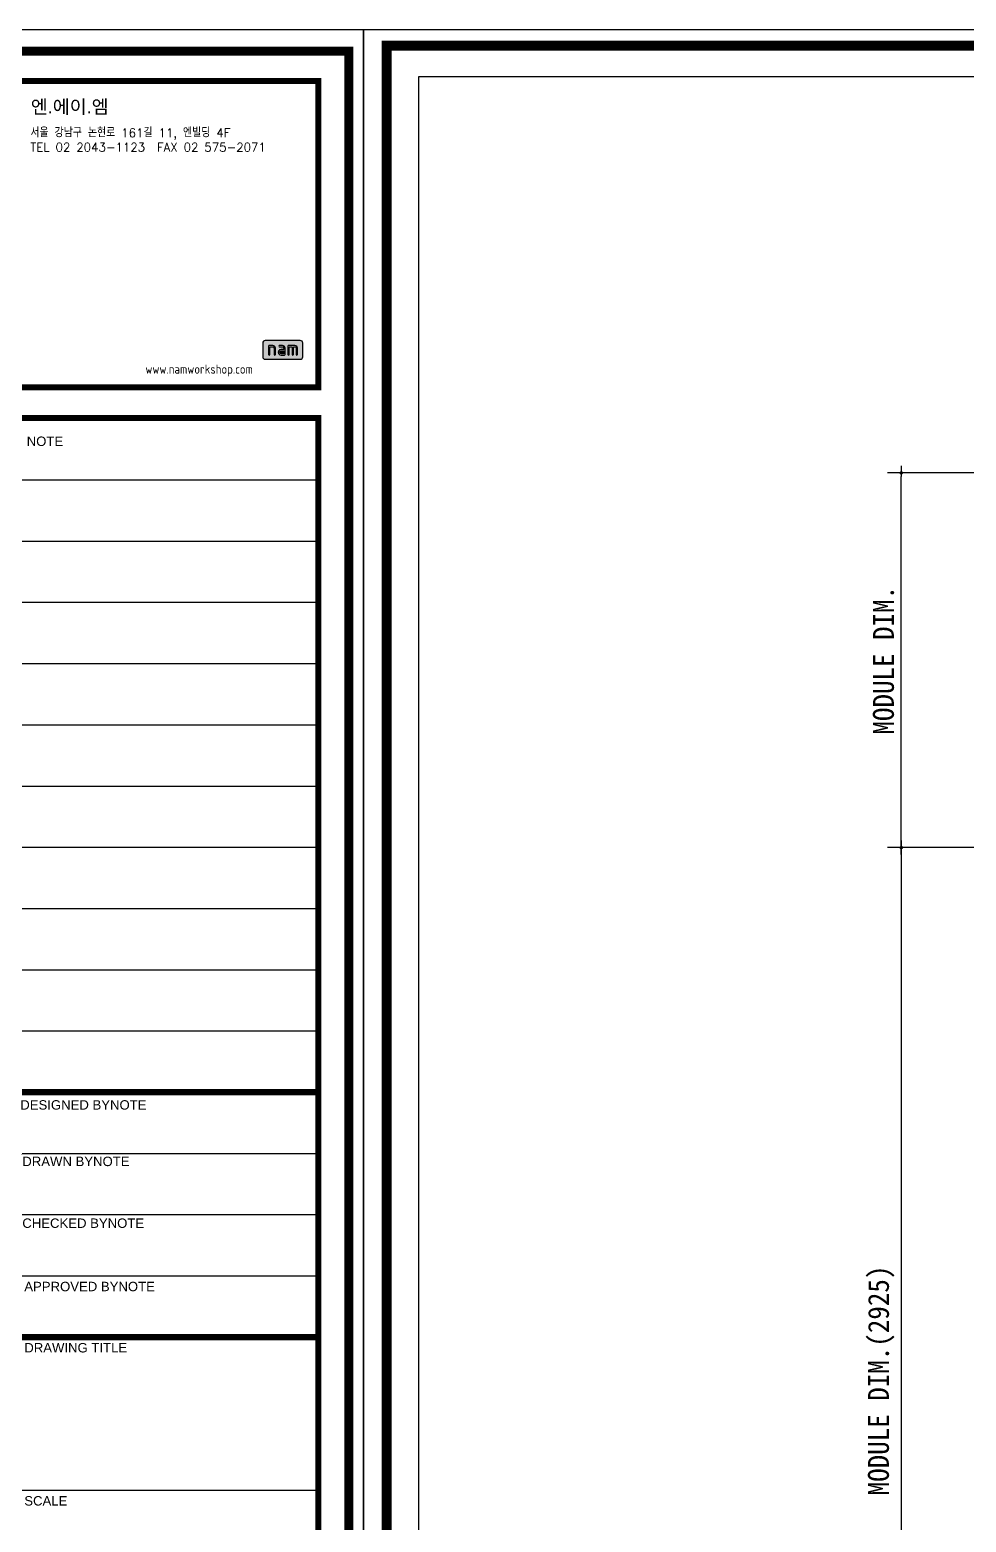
# Model space of a CAD drawing. Header units: millimetres. Extents: x 1664 to 41320, y 4122 to 31095.
# Drawn here: x 6564 to 7236, y 5581 to 6652 of the extents above; entities that cross this region are included whole.
import ezdxf

# ---------------------------------------------------------------- set-up
doc = ezdxf.new("R2010")
doc.units = ezdxf.units.MM
doc.layers.get('DEFPOINTS').update_dxf_attribs({"color": 150})
for name, color, linetype in [('4', 7, 'Continuous'), ('Layer 1', 7, 'Continuous'), ('nt', 34, 'Continuous'), ('TE 07', 7, 'Continuous')]:
    doc.layers.add(name, color=color, linetype=linetype)
doc.styles.add('HGTXT', font='romans.shx', dxfattribs={"bigfont": 'whgtxt.shx'})
doc.styles.get("Standard").update_dxf_attribs({"font": 'arial.ttf'})
doc.styles.add('돋움체', font='')
doc.styles.get('돋움체').set_extended_font_data('DotumChe')
doc.dimstyles.new('NDIM', dxfattribs={"dimscale": 5, "dimtxt": 3, "dimasz": 1.5, "dimexe": 2, "dimexo": 5, "dimgap": 1, "dimtad": 1, "dimdec": 0, "dimrnd": 0.25, "dimzin": 0, "dimdsep": 46, "dimlunit": 6, "dimtxsty": '돋움체', "dimblk1": '_CIDOT', "dimblk2": '_CIDOT', "dimsah": 1, "dimcen": 5, "dimclrd": 7, "dimclre": 7, "dimclrt": 3, "dimadec": 0, "dimazin": 0, "dimtfac": 1, "dimtdec": 0, "dimtix": 1, "dimtmove": 2, "dimatfit": 1, "dimfxl": 1, "dimtolj": 1, "dimtzin": 0, "dimarcsym": 0})

# ---------------------------------------------------------------- blocks, each defined once
blk = doc.blocks.new('_CIDOT')
at = {"color": 0, "linetype": 'ByBlock'}
blk.add_line((2, 0), (-1, 0), dxfattribs=at)
at = {"color": 0, "linetype": 'ByBlock', "const_width": 0.5}
blk.add_lwpolyline([(-0.25, 0, 1), (0.25, 0, 1)], format="xyb", close=True, dxfattribs=at)
blk = doc.blocks.new('*D46')
at = {"color": 7, "lineweight": -2, "transparency": 16777216}
for p, q in [((7301.6, 6333.8), (7179.2, 6333.8)), ((7305.6, 6065), (7179.2, 6065))]:
    blk.add_line(p, q, dxfattribs=at)
at = {"color": 7, "linetype": 'ByBlock', "lineweight": -2, "transparency": 16777216}
blk.add_line((7189.2, 6067.5), (7189.2, 6331.3), dxfattribs=at)
at = {"layer": 'DEFPOINTS', "color": 0, "transparency": 16777216}
for p in [(7189.2, 6333.8), (7326.6, 6333.8), (7330.6, 6065)]:
    blk.add_point(p, dxfattribs=at)
at = {"color": 7, "lineweight": -2, "transparency": 16777216, "xscale": 2.5, "yscale": 2.5, "zscale": 2.5}
for p, rotation in [((7189.2, 6333.8), 90), ((7189.2, 6065), 270)]:
    blk.add_blockref('_CIDOT', p, dxfattribs=dict(at, rotation=rotation))
at = {"color": 3, "transparency": 16777216, "insert": (7176.5, 6199.4), "char_height": 15, "attachment_point": 5, "rotation": 90, "style": '돋움체'}
blk.add_mtext('\\A1;MODULE DIM.', dxfattribs=at)
blk = doc.blocks.new('*D48')
at = {"color": 7, "lineweight": -2, "transparency": 16777216}
for p, q in [((7305.6, 6065), (7179.2, 6065)), ((7305.6, 5300.4), (7179.2, 5300.4))]:
    blk.add_line(p, q, dxfattribs=at)
at = {"color": 7, "linetype": 'ByBlock', "lineweight": -2, "transparency": 16777216}
blk.add_line((7189.2, 6062.5), (7189.2, 5302.9), dxfattribs=at)
at = {"layer": 'DEFPOINTS', "color": 0, "transparency": 16777216}
for p in [(7330.6, 6065, 14968.4), (7189.2, 5300.4), (7330.6, 5300.4, 14968.4)]:
    blk.add_point(p, dxfattribs=at)
at = {"color": 7, "lineweight": -2, "transparency": 16777216, "xscale": 2.5, "yscale": 2.5, "zscale": 2.5}
for p, rotation in [((7189.2, 6065), 90), ((7189.2, 5300.4), 270)]:
    blk.add_blockref('_CIDOT', p, dxfattribs=dict(at, rotation=rotation))
at = {"color": 3, "transparency": 16777216, "insert": (7174.8, 5682.7), "char_height": 15, "attachment_point": 5, "rotation": 90, "style": '돋움체'}
blk.add_mtext('\\A1;MODULE DIM.(2925)', dxfattribs=at)
blk = doc.blocks.new('AL-TEMPLATE')
h = blk.add_hatch(color=150)
h.dxf.hatch_style = 1
edge = h.paths.add_edge_path()
edge.add_spline(control_points=[(2795.15, 1430.83), (2795.15, 1430.83), (2795.15, 1430.83), (2795.15, 1430.83), (2795.15, 1430.83), (2792.76, 1430.83), (2790.37, 1430.83)], knot_values=[0.055556, 0.055556, 0.055556, 0.055556, 0.083333, 0.083333, 0.083333, 0.111111, 0.111111, 0.111111, 0.111111], degree=3, periodic=0)
edge.add_spline(control_points=[(2790.37, 1430.83), (2787.98, 1430.83), (2785.59, 1430.83), (2785.59, 1430.83)], knot_values=[0, 0, 0, 0, 0.055556, 0.055556, 0.055556, 0.055556], degree=3, periodic=0)
edge.add_spline(control_points=[(2785.59, 1430.83), (2785.22, 1430.83), (2784.92, 1430.52), (2784.92, 1430.16), (2784.92, 1430.16), (2784.92, 1430.16), (2784.92, 1426.4), (2784.92, 1426.4)], knot_values=[0.666668, 0.666668, 0.666668, 0.666668, 0.88889, 0.88889, 0.88889, 0.88899, 1, 1, 1, 1], degree=3, periodic=0)
edge.add_spline(control_points=[(2784.92, 1426.4), (2784.92, 1426.4), (2784.92, 1426.4), (2784.92, 1426.4), (2784.92, 1426.4), (2784.92, 1426.03), (2785.22, 1425.73), (2785.59, 1425.73)], knot_values=[0.555557, 0.555557, 0.555557, 0.555557, 0.611113, 0.611113, 0.611113, 0.611213, 0.666668, 0.666668, 0.666668, 0.666668], degree=3, periodic=0)
edge.add_spline(control_points=[(2785.59, 1425.73), (2785.59, 1425.73), (2785.59, 1425.73), (2785.59, 1425.73), (2785.59, 1425.73), (2785.59, 1425.73), (2795.15, 1425.73), (2795.15, 1425.73), (2795.15, 1425.73)], knot_values=[0.444444, 0.444444, 0.444444, 0.444444, 0.500001, 0.500001, 0.500001, 0.500101, 0.500201, 0.555557, 0.555557, 0.555557, 0.555557], degree=3, periodic=0)
edge.add_spline(control_points=[(2795.15, 1425.73), (2795.52, 1425.73), (2795.82, 1426.03), (2795.82, 1426.4)], knot_values=[0.333333, 0.333333, 0.333333, 0.333333, 0.444444, 0.444444, 0.444444, 0.444444], degree=3, periodic=0)
edge.add_spline(control_points=[(2795.82, 1426.4), (2795.82, 1426.4), (2795.82, 1426.4), (2795.82, 1426.4), (2795.82, 1426.4), (2795.82, 1430.16), (2795.82, 1430.16), (2795.82, 1430.16)], knot_values=[0.222222, 0.222222, 0.222222, 0.222222, 0.277778, 0.277778, 0.277778, 0.277878, 0.333333, 0.333333, 0.333333, 0.333333], degree=3, periodic=0)
edge.add_spline(control_points=[(2795.82, 1430.16), (2795.82, 1430.52), (2795.52, 1430.83), (2795.15, 1430.83)], knot_values=[0.111111, 0.111111, 0.111111, 0.111111, 0.222222, 0.222222, 0.222222, 0.222222], degree=3, periodic=0)
edge = h.paths.add_edge_path(flags=16)
edge.add_spline(control_points=[(2791.97, 1429.48), (2791.97, 1429.48), (2792.38, 1429.48), (2792.8, 1429.48)], knot_values=[0, 0, 0, 0, 0.02381, 0.02381, 0.02381, 0.02381], degree=3, periodic=0)
edge.add_spline(control_points=[(2792.8, 1429.48), (2793.22, 1429.48), (2793.63, 1429.48), (2793.63, 1429.48), (2793.63, 1429.48), (2793.63, 1429.48), (2793.63, 1429.48), (2793.63, 1429.48)], knot_values=[0.02381, 0.02381, 0.02381, 0.02381, 0.035715, 0.035715, 0.035715, 0.035815, 0.04762, 0.04762, 0.04762, 0.04762], degree=3, periodic=0)
edge.add_spline(control_points=[(2793.63, 1429.48), (2793.84, 1429.48), (2794.02, 1429.4), (2794.16, 1429.26), (2794.16, 1429.26), (2794.16, 1429.26), (2794.16, 1429.26)], knot_values=[0.04762, 0.04762, 0.04762, 0.04762, 0.071429, 0.071429, 0.071429, 0.095238, 0.095238, 0.095238, 0.095238], degree=3, periodic=0)
edge.add_spline(control_points=[(2794.16, 1429.26), (2794.3, 1429.12), (2794.38, 1428.94), (2794.38, 1428.73)], knot_values=[0.095238, 0.095238, 0.095238, 0.095238, 0.142857, 0.142857, 0.142857, 0.142857], degree=3, periodic=0)
edge.add_spline(control_points=[(2794.38, 1428.73), (2794.38, 1428.73), (2794.38, 1428.73), (2794.38, 1427.06), (2794.38, 1427.06), (2794.38, 1427.06), (2794.38, 1427.06), (2794.38, 1427.06)], knot_values=[0.142857, 0.142857, 0.142857, 0.142857, 0.166667, 0.166667, 0.166667, 0.166767, 0.190476, 0.190476, 0.190476, 0.190476], degree=3, periodic=0)
edge.add_spline(control_points=[(2794.19, 1426.88), (2794.19, 1426.88), (2794.19, 1426.88), (2794.19, 1426.88), (2794.31, 1426.88), (2794.38, 1426.94), (2794.38, 1427.06)], knot_values=[0.190476, 0.190476, 0.190476, 0.190476, 0.214286, 0.214286, 0.214286, 0.238095, 0.238095, 0.238095, 0.238095], degree=3, periodic=0)
edge.add_spline(control_points=[(2794.19, 1426.88), (2794.07, 1426.88), (2794.01, 1426.94), (2794.01, 1427.06)], knot_values=[0.238095, 0.238095, 0.238095, 0.238095, 0.285714, 0.285714, 0.285714, 0.285714], degree=3, periodic=0)
edge.add_spline(control_points=[(2794.01, 1427.06), (2794.01, 1427.06), (2794.01, 1427.06), (2794.01, 1428.74), (2794.01, 1428.74), (2794.01, 1428.74), (2794.01, 1428.74), (2794.01, 1428.74)], knot_values=[0.285714, 0.285714, 0.285714, 0.285714, 0.309524, 0.309524, 0.309524, 0.309624, 0.333333, 0.333333, 0.333333, 0.333333], degree=3, periodic=0)
edge.add_spline(control_points=[(2794.01, 1428.74), (2794.01, 1428.84), (2793.97, 1428.93), (2793.9, 1429), (2793.9, 1429), (2793.9, 1429), (2793.9, 1429)], knot_values=[0.333333, 0.333333, 0.333333, 0.333333, 0.357143, 0.357143, 0.357143, 0.380952, 0.380952, 0.380952, 0.380952], degree=3, periodic=0)
edge.add_spline(control_points=[(2793.9, 1429), (2793.83, 1429.07), (2793.74, 1429.11), (2793.63, 1429.11)], knot_values=[0.380952, 0.380952, 0.380952, 0.380952, 0.428571, 0.428571, 0.428571, 0.428571], degree=3, periodic=0)
edge.add_spline(control_points=[(2793.63, 1429.11), (2793.63, 1429.11), (2793.63, 1429.11), (2793.26, 1429.11), (2793.26, 1429.11)], knot_values=[0.428571, 0.428571, 0.428571, 0.428571, 0.452381, 0.47619, 0.47619, 0.47619, 0.47619], degree=3, periodic=0)
edge.add_spline(control_points=[(2793.26, 1429.11), (2793.26, 1429.11), (2793.26, 1429.11), (2793.26, 1427.06), (2793.26, 1427.06), (2793.26, 1427.06), (2793.26, 1427.06), (2793.26, 1427.06), (2793.26, 1427.06)], knot_values=[0.47619, 0.47619, 0.47619, 0.47619, 0.5, 0.5, 0.5, 0.5001, 0.5002, 0.52381, 0.52381, 0.52381, 0.52381], degree=3, periodic=0)
edge.add_spline(control_points=[(2793.08, 1426.88), (2793.08, 1426.88), (2793.08, 1426.88), (2793.08, 1426.88), (2793.08, 1426.88), (2793.2, 1426.88), (2793.26, 1426.94), (2793.26, 1427.06)], knot_values=[0.52381, 0.52381, 0.52381, 0.52381, 0.54762, 0.54762, 0.54762, 0.54772, 0.571429, 0.571429, 0.571429, 0.571429], degree=3, periodic=0)
edge.add_spline(control_points=[(2793.08, 1426.88), (2792.96, 1426.88), (2792.89, 1426.94), (2792.89, 1427.06)], knot_values=[0.571429, 0.571429, 0.571429, 0.571429, 0.619048, 0.619048, 0.619048, 0.619048], degree=3, periodic=0)
edge.add_spline(control_points=[(2792.89, 1427.06), (2792.89, 1427.06), (2792.89, 1427.06), (2792.89, 1429.11), (2792.89, 1429.11), (2792.89, 1429.11), (2792.89, 1429.11), (2792.89, 1429.11), (2792.89, 1429.11)], knot_values=[0.619048, 0.619048, 0.619048, 0.619048, 0.642857, 0.642857, 0.642857, 0.642957, 0.643057, 0.666667, 0.666667, 0.666667, 0.666667], degree=3, periodic=0)
edge.add_spline(control_points=[(2792.89, 1429.11), (2792.89, 1429.11), (2792.15, 1429.11), (2792.15, 1429.11)], knot_values=[0.666667, 0.666667, 0.666667, 0.666667, 0.714286, 0.714286, 0.714286, 0.714286], degree=3, periodic=0)
edge.add_spline(control_points=[(2792.15, 1429.11), (2792.15, 1429.11), (2792.15, 1429.11), (2792.15, 1427.06), (2792.15, 1427.06), (2792.15, 1427.06), (2792.15, 1427.06), (2792.15, 1427.06), (2792.15, 1427.06)], knot_values=[0.714286, 0.714286, 0.714286, 0.714286, 0.738095, 0.738095, 0.738095, 0.738195, 0.738295, 0.761905, 0.761905, 0.761905, 0.761905], degree=3, periodic=0)
edge.add_spline(control_points=[(2791.97, 1426.88), (2791.97, 1426.88), (2791.97, 1426.88), (2791.97, 1426.88), (2791.97, 1426.88), (2792.09, 1426.88), (2792.15, 1426.94), (2792.15, 1427.06)], knot_values=[0.761905, 0.761905, 0.761905, 0.761905, 0.785715, 0.785715, 0.785715, 0.785815, 0.809524, 0.809524, 0.809524, 0.809524], degree=3, periodic=0)
edge.add_spline(control_points=[(2791.97, 1426.88), (2791.84, 1426.88), (2791.78, 1426.94), (2791.78, 1427.06)], knot_values=[0.809524, 0.809524, 0.809524, 0.809524, 0.857143, 0.857143, 0.857143, 0.857143], degree=3, periodic=0)
edge.add_spline(control_points=[(2791.78, 1427.06), (2791.78, 1427.06), (2791.78, 1427.06), (2791.78, 1429.29), (2791.78, 1429.29), (2791.78, 1429.29), (2791.78, 1429.42), (2791.84, 1429.48), (2791.97, 1429.48)], knot_values=[0.857143, 0.857143, 0.857143, 0.857143, 0.880952, 0.904762, 0.904762, 0.904762, 0.904862, 1, 1, 1, 1], degree=3, periodic=0)
edge = h.paths.add_edge_path(flags=16)
edge.add_spline(control_points=[(2790.79, 1429.26), (2790.94, 1429.12), (2791.01, 1428.94), (2791.01, 1428.73), (2791.01, 1428.73), (2791.01, 1428.73), (2791.01, 1428.73), (2791.01, 1428.73)], knot_values=[0.722223, 0.722223, 0.722223, 0.722223, 0.750001, 0.750001, 0.750001, 0.750101, 0.777778, 0.777778, 0.777778, 0.777778], degree=3, periodic=0)
edge.add_spline(control_points=[(2791.01, 1428.73), (2791.01, 1428.73), (2791.01, 1427.06), (2791.01, 1427.06), (2791.01, 1427.06), (2791.01, 1427.06), (2791.01, 1427.06), (2791.01, 1427.06)], knot_values=[0.777778, 0.777778, 0.777778, 0.777778, 0.805556, 0.805556, 0.805556, 0.805656, 0.833334, 0.833334, 0.833334, 0.833334], degree=3, periodic=0)
edge.add_spline(control_points=[(2791.01, 1427.06), (2791.01, 1426.94), (2790.95, 1426.88), (2790.82, 1426.88), (2790.82, 1426.88), (2790.82, 1426.88), (2790.82, 1426.88), (2790.82, 1426.88)], knot_values=[0.833334, 0.833334, 0.833334, 0.833334, 0.861112, 0.861112, 0.861112, 0.861212, 0.88889, 0.88889, 0.88889, 0.88889], degree=3, periodic=0)
edge.add_spline(control_points=[(2790.82, 1426.88), (2790.82, 1426.88), (2789.9, 1426.88), (2789.9, 1426.88)], knot_values=[0.88889, 0.88889, 0.88889, 0.88889, 1, 1, 1, 1], degree=3, periodic=0)
edge.add_spline(control_points=[(2789.9, 1426.88), (2789.69, 1426.88), (2789.51, 1426.95), (2789.37, 1427.09), (2789.37, 1427.09), (2789.37, 1427.09), (2789.37, 1427.09), (2789.37, 1427.09)], knot_values=[0, 0, 0, 0, 0.027778, 0.027778, 0.027778, 0.027878, 0.055556, 0.055556, 0.055556, 0.055556], degree=3, periodic=0)
edge.add_spline(control_points=[(2789.37, 1427.09), (2789.23, 1427.24), (2789.15, 1427.41), (2789.15, 1427.62), (2789.15, 1427.62), (2789.15, 1427.62), (2789.15, 1427.62)], knot_values=[0.055556, 0.055556, 0.055556, 0.055556, 0.083334, 0.083334, 0.083334, 0.111111, 0.111111, 0.111111, 0.111111], degree=3, periodic=0)
edge.add_spline(control_points=[(2789.25, 1428), (2789.25, 1428), (2789.25, 1428), (2789.25, 1428), (2789.19, 1427.88), (2789.15, 1427.76), (2789.15, 1427.62)], knot_values=[0.111111, 0.111111, 0.111111, 0.111111, 0.138889, 0.138889, 0.138889, 0.166667, 0.166667, 0.166667, 0.166667], degree=3, periodic=0)
edge.add_spline(control_points=[(2789.25, 1428), (2789.39, 1428.24), (2789.61, 1428.36), (2789.9, 1428.36)], knot_values=[0.166667, 0.166667, 0.166667, 0.166667, 0.222222, 0.222222, 0.222222, 0.222222], degree=3, periodic=0)
edge.add_spline(control_points=[(2789.9, 1428.36), (2789.9, 1428.36), (2789.9, 1428.36), (2790.64, 1428.36), (2790.64, 1428.36)], knot_values=[0.222222, 0.222222, 0.222222, 0.222222, 0.25, 0.277778, 0.277778, 0.277778, 0.277778], degree=3, periodic=0)
edge.add_spline(control_points=[(2790.64, 1428.36), (2790.64, 1428.36), (2790.64, 1428.36), (2790.64, 1428.74), (2790.64, 1428.74), (2790.64, 1428.74), (2790.64, 1428.74), (2790.64, 1428.74)], knot_values=[0.277778, 0.277778, 0.277778, 0.277778, 0.305556, 0.305556, 0.305556, 0.305656, 0.333333, 0.333333, 0.333333, 0.333333], degree=3, periodic=0)
edge.add_spline(control_points=[(2790.64, 1428.74), (2790.64, 1428.84), (2790.6, 1428.93), (2790.53, 1429), (2790.53, 1429), (2790.53, 1429), (2790.53, 1429)], knot_values=[0.333333, 0.333333, 0.333333, 0.333333, 0.361111, 0.361111, 0.361111, 0.388889, 0.388889, 0.388889, 0.388889], degree=3, periodic=0)
edge.add_spline(control_points=[(2790.53, 1429), (2790.46, 1429.07), (2790.37, 1429.11), (2790.27, 1429.11)], knot_values=[0.388889, 0.388889, 0.388889, 0.388889, 0.444444, 0.444444, 0.444444, 0.444444], degree=3, periodic=0)
edge.add_spline(control_points=[(2790.27, 1429.11), (2790.27, 1429.11), (2790.27, 1429.11), (2789.53, 1429.11), (2789.53, 1429.11), (2789.53, 1429.11), (2789.53, 1429.11), (2789.53, 1429.11), (2789.53, 1429.11)], knot_values=[0.444444, 0.444444, 0.444444, 0.444444, 0.472223, 0.472223, 0.472223, 0.472323, 0.472423, 0.500001, 0.500001, 0.500001, 0.500001], degree=3, periodic=0)
edge.add_spline(control_points=[(2789.34, 1429.29), (2789.34, 1429.29), (2789.34, 1429.29), (2789.34, 1429.29), (2789.34, 1429.29), (2789.34, 1429.17), (2789.4, 1429.11), (2789.53, 1429.11)], knot_values=[0.500001, 0.500001, 0.500001, 0.500001, 0.527779, 0.527779, 0.527779, 0.527879, 0.555556, 0.555556, 0.555556, 0.555556], degree=3, periodic=0)
edge.add_spline(control_points=[(2789.34, 1429.29), (2789.34, 1429.42), (2789.4, 1429.48), (2789.53, 1429.48), (2789.53, 1429.48), (2789.53, 1429.48), (2789.53, 1429.48), (2789.53, 1429.48)], knot_values=[0.555556, 0.555556, 0.555556, 0.555556, 0.583334, 0.583334, 0.583334, 0.583434, 0.611112, 0.611112, 0.611112, 0.611112], degree=3, periodic=0)
edge.add_spline(control_points=[(2789.53, 1429.48), (2789.53, 1429.48), (2790.27, 1429.48), (2790.27, 1429.48), (2790.27, 1429.48), (2790.27, 1429.48), (2790.27, 1429.48), (2790.27, 1429.48)], knot_values=[0.611112, 0.611112, 0.611112, 0.611112, 0.638889, 0.638889, 0.638889, 0.638989, 0.666667, 0.666667, 0.666667, 0.666667], degree=3, periodic=0)
edge.add_spline(control_points=[(2790.27, 1429.48), (2790.48, 1429.48), (2790.65, 1429.4), (2790.79, 1429.26), (2790.79, 1429.26), (2790.79, 1429.26), (2790.79, 1429.26), (2790.79, 1429.26)], knot_values=[0.666667, 0.666667, 0.666667, 0.666667, 0.694445, 0.694445, 0.694445, 0.694545, 0.722223, 0.722223, 0.722223, 0.722223], degree=3, periodic=0)
edge = h.paths.add_edge_path(flags=0)
edge.add_spline(control_points=[(2790.27, 1428), (2790.45, 1428), (2790.64, 1428), (2790.64, 1428), (2790.64, 1428), (2790.64, 1427.25), (2790.64, 1427.25), (2790.64, 1427.25), (2790.64, 1427.25), (2789.9, 1427.25), (2789.9, 1427.25)], knot_values=[0.625004, 0.625004, 0.625004, 0.625004, 0.687504, 0.687504, 0.687504, 0.937504, 0.937504, 0.937504, 0.937604, 1.0625, 1.0625, 1.0625, 1.0625], degree=3, periodic=0)
edge.add_spline(control_points=[(2789.9, 1427.25), (2789.9, 1427.25), (2789.9, 1427.25), (2789.9, 1427.25), (2789.9, 1427.25), (2789.8, 1427.25), (2789.71, 1427.28), (2789.63, 1427.36)], knot_values=[0.500001, 0.500001, 0.500001, 0.500001, 0.562504, 0.562504, 0.562504, 0.562604, 0.625004, 0.625004, 0.625004, 0.625004], degree=3, periodic=0)
edge.add_spline(control_points=[(2789.63, 1427.36), (2789.63, 1427.36), (2789.63, 1427.36), (2789.63, 1427.36), (2789.63, 1427.36), (2789.56, 1427.43), (2789.53, 1427.52), (2789.53, 1427.62)], knot_values=[0.375, 0.375, 0.375, 0.375, 0.437501, 0.437501, 0.437501, 0.437601, 0.500001, 0.500001, 0.500001, 0.500001], degree=3, periodic=0)
edge.add_spline(control_points=[(2789.53, 1427.62), (2789.53, 1427.62), (2789.53, 1427.62), (2789.53, 1427.62), (2789.53, 1427.72), (2789.56, 1427.81), (2789.63, 1427.89)], knot_values=[0.25, 0.25, 0.25, 0.25, 0.3125, 0.3125, 0.3125, 0.375, 0.375, 0.375, 0.375], degree=3, periodic=0)
edge.add_spline(control_points=[(2789.63, 1427.89), (2789.63, 1427.89), (2789.63, 1427.89), (2789.63, 1427.89), (2789.71, 1427.96), (2789.79, 1428), (2789.9, 1428)], knot_values=[0.125, 0.125, 0.125, 0.125, 0.1875, 0.1875, 0.1875, 0.25, 0.25, 0.25, 0.25], degree=3, periodic=0)
edge.add_spline(control_points=[(2789.9, 1428), (2789.9, 1428), (2789.9, 1428), (2789.9, 1428), (2789.9, 1428), (2790.08, 1428), (2790.27, 1428)], knot_values=[0.0625, 0.0625, 0.0625, 0.0625, 0.09375, 0.09375, 0.09375, 0.125, 0.125, 0.125, 0.125], degree=3, periodic=0)
edge = h.paths.add_edge_path(flags=16)
edge.add_spline(control_points=[(2788.17, 1429.26), (2788.31, 1429.12), (2788.39, 1428.94), (2788.39, 1428.73)], knot_values=[0.25, 0.25, 0.25, 0.25, 0.3125, 0.3125, 0.3125, 0.3125], degree=3, periodic=0)
edge.add_spline(control_points=[(2788.39, 1428.73), (2788.39, 1428.73), (2788.39, 1428.73), (2788.39, 1427.06), (2788.39, 1427.06), (2788.39, 1427.06), (2788.39, 1427.06), (2788.39, 1427.06)], knot_values=[0.3125, 0.3125, 0.3125, 0.3125, 0.34375, 0.34375, 0.34375, 0.34385, 0.375, 0.375, 0.375, 0.375], degree=3, periodic=0)
edge.add_spline(control_points=[(2788.2, 1426.88), (2788.2, 1426.88), (2788.2, 1426.88), (2788.2, 1426.88), (2788.32, 1426.88), (2788.39, 1426.94), (2788.39, 1427.06)], knot_values=[0.375, 0.375, 0.375, 0.375, 0.40625, 0.40625, 0.40625, 0.4375, 0.4375, 0.4375, 0.4375], degree=3, periodic=0)
edge.add_spline(control_points=[(2788.2, 1426.88), (2788.08, 1426.88), (2788.02, 1426.94), (2788.02, 1427.06), (2788.02, 1427.06), (2788.02, 1427.06), (2788.02, 1427.06), (2788.02, 1427.06)], knot_values=[0.4375, 0.4375, 0.4375, 0.4375, 0.46875, 0.46875, 0.46875, 0.46885, 0.500001, 0.500001, 0.500001, 0.500001], degree=3, periodic=0)
edge.add_spline(control_points=[(2788.02, 1427.06), (2788.02, 1427.06), (2788.02, 1428.74), (2788.02, 1428.74), (2788.02, 1428.74), (2788.02, 1428.74), (2788.02, 1428.74), (2788.02, 1428.74)], knot_values=[0.500001, 0.500001, 0.500001, 0.500001, 0.531251, 0.531251, 0.531251, 0.531351, 0.562501, 0.562501, 0.562501, 0.562501], degree=3, periodic=0)
edge.add_spline(control_points=[(2788.02, 1428.74), (2788.02, 1428.84), (2787.98, 1428.93), (2787.91, 1429), (2787.91, 1429), (2787.91, 1429), (2787.91, 1429), (2787.91, 1429)], knot_values=[0.562501, 0.562501, 0.562501, 0.562501, 0.593751, 0.593751, 0.593751, 0.593851, 0.625001, 0.625001, 0.625001, 0.625001], degree=3, periodic=0)
edge.add_spline(control_points=[(2787.91, 1429), (2787.84, 1429.07), (2787.75, 1429.11), (2787.64, 1429.11), (2787.64, 1429.11), (2787.64, 1429.11), (2787.64, 1429.11), (2787.64, 1429.11)], knot_values=[0.625001, 0.625001, 0.625001, 0.625001, 0.656251, 0.656251, 0.656251, 0.656351, 0.687501, 0.687501, 0.687501, 0.687501], degree=3, periodic=0)
edge.add_spline(control_points=[(2787.64, 1429.11), (2787.64, 1429.11), (2786.89, 1429.11), (2786.89, 1429.11), (2786.89, 1429.11), (2786.89, 1429.11), (2786.89, 1429.11), (2786.89, 1429.11)], knot_values=[0.687501, 0.687501, 0.687501, 0.687501, 0.718751, 0.718751, 0.718751, 0.718851, 0.750001, 0.750001, 0.750001, 0.750001], degree=3, periodic=0)
edge.add_spline(control_points=[(2786.89, 1429.11), (2786.89, 1429.11), (2786.89, 1427.06), (2786.89, 1427.06), (2786.89, 1427.06), (2786.89, 1427.06), (2786.89, 1427.06), (2786.89, 1427.06)], knot_values=[0.750001, 0.750001, 0.750001, 0.750001, 0.781251, 0.781251, 0.781251, 0.781351, 0.812501, 0.812501, 0.812501, 0.812501], degree=3, periodic=0)
edge.add_spline(control_points=[(2786.89, 1427.06), (2786.89, 1426.94), (2786.83, 1426.88), (2786.71, 1426.88), (2786.71, 1426.88), (2786.59, 1426.88), (2786.52, 1426.94), (2786.52, 1427.06)], knot_values=[0.812501, 0.812501, 0.812501, 0.812501, 0.875, 0.875, 0.875, 0.8751, 1, 1, 1, 1], degree=3, periodic=0)
edge.add_spline(control_points=[(2786.52, 1427.06), (2786.52, 1427.06), (2786.52, 1427.62), (2786.52, 1428.18)], knot_values=[0, 0, 0, 0, 0.03125, 0.03125, 0.03125, 0.03125], degree=3, periodic=0)
edge.add_spline(control_points=[(2786.52, 1428.18), (2786.52, 1428.73), (2786.52, 1429.29), (2786.52, 1429.29), (2786.52, 1429.29), (2786.52, 1429.29), (2786.52, 1429.29)], knot_values=[0.03125, 0.03125, 0.03125, 0.03125, 0.046875, 0.046875, 0.046875, 0.0625, 0.0625, 0.0625, 0.0625], degree=3, periodic=0)
edge.add_spline(control_points=[(2786.52, 1429.29), (2786.52, 1429.42), (2786.59, 1429.48), (2786.71, 1429.48)], knot_values=[0.0625, 0.0625, 0.0625, 0.0625, 0.125, 0.125, 0.125, 0.125], degree=3, periodic=0)
edge.add_spline(control_points=[(2786.71, 1429.48), (2786.71, 1429.48), (2786.71, 1429.48), (2787.64, 1429.48), (2787.64, 1429.48), (2787.64, 1429.48), (2787.64, 1429.48), (2787.64, 1429.48)], knot_values=[0.125, 0.125, 0.125, 0.125, 0.15625, 0.15625, 0.15625, 0.15635, 0.1875, 0.1875, 0.1875, 0.1875], degree=3, periodic=0)
edge.add_spline(control_points=[(2787.64, 1429.48), (2787.85, 1429.48), (2788.03, 1429.4), (2788.17, 1429.26), (2788.17, 1429.26), (2788.17, 1429.26), (2788.17, 1429.26)], knot_values=[0.1875, 0.1875, 0.1875, 0.1875, 0.21875, 0.21875, 0.21875, 0.25, 0.25, 0.25, 0.25], degree=3, periodic=0)
edge = h.paths.add_edge_path(flags=0)
edge.add_spline(control_points=[(2790.27, 1428), (2790.08, 1428), (2789.9, 1428), (2789.9, 1428), (2789.9, 1428), (2789.9, 1428), (2789.9, 1428)], knot_values=[0.0625, 0.0625, 0.0625, 0.0625, 0.09375, 0.09375, 0.09375, 0.125, 0.125, 0.125, 0.125], degree=3, periodic=0)
edge.add_spline(control_points=[(2789.9, 1428), (2789.79, 1428), (2789.71, 1427.96), (2789.63, 1427.89), (2789.63, 1427.89), (2789.63, 1427.89), (2789.63, 1427.89)], knot_values=[0.125, 0.125, 0.125, 0.125, 0.1875, 0.1875, 0.1875, 0.25, 0.25, 0.25, 0.25], degree=3, periodic=0)
edge.add_spline(control_points=[(2789.63, 1427.89), (2789.56, 1427.81), (2789.53, 1427.72), (2789.53, 1427.62), (2789.53, 1427.62), (2789.53, 1427.62), (2789.53, 1427.62)], knot_values=[0.25, 0.25, 0.25, 0.25, 0.3125, 0.3125, 0.3125, 0.375, 0.375, 0.375, 0.375], degree=3, periodic=0)
edge.add_spline(control_points=[(2789.53, 1427.62), (2789.53, 1427.52), (2789.56, 1427.43), (2789.63, 1427.36), (2789.63, 1427.36), (2789.63, 1427.36), (2789.63, 1427.36), (2789.63, 1427.36)], knot_values=[0.375, 0.375, 0.375, 0.375, 0.437501, 0.437501, 0.437501, 0.437601, 0.500001, 0.500001, 0.500001, 0.500001], degree=3, periodic=0)
edge.add_spline(control_points=[(2789.63, 1427.36), (2789.71, 1427.28), (2789.8, 1427.25), (2789.9, 1427.25), (2789.9, 1427.25), (2789.9, 1427.25), (2789.9, 1427.25), (2789.9, 1427.25)], knot_values=[0.500001, 0.500001, 0.500001, 0.500001, 0.562502, 0.562502, 0.562502, 0.562602, 0.625004, 0.625004, 0.625004, 0.625004], degree=3, periodic=0)
edge.add_spline(control_points=[(2789.9, 1427.25), (2789.9, 1427.25), (2790.64, 1427.25), (2790.64, 1427.25), (2790.64, 1427.25), (2790.64, 1427.25), (2790.64, 1428), (2790.64, 1428), (2790.64, 1428), (2790.45, 1428), (2790.27, 1428)], knot_values=[0.625004, 0.625004, 0.625004, 0.625004, 0.75, 0.75, 0.75, 0.7501, 1, 1, 1, 1.0625, 1.0625, 1.0625, 1.0625], degree=3, periodic=0)
h = blk.add_hatch(color=150)
h.dxf.hatch_style = 1
edge = h.paths.add_edge_path()
edge.add_spline(control_points=[(2789.9, 1427.25), (2789.9, 1427.25), (2790.64, 1427.25), (2790.64, 1427.25), (2790.64, 1427.25), (2790.64, 1427.25), (2790.64, 1428), (2790.64, 1428), (2790.64, 1428), (2790.45, 1428), (2790.27, 1428)], knot_values=[0.625004, 0.625004, 0.625004, 0.625004, 0.75, 0.75, 0.75, 0.7501, 1, 1, 1, 1.0625, 1.0625, 1.0625, 1.0625], degree=3, periodic=0)
edge.add_spline(control_points=[(2790.27, 1428), (2790.08, 1428), (2789.9, 1428), (2789.9, 1428), (2789.9, 1428), (2789.9, 1428), (2789.9, 1428)], knot_values=[0.0625, 0.0625, 0.0625, 0.0625, 0.09375, 0.09375, 0.09375, 0.125, 0.125, 0.125, 0.125], degree=3, periodic=0)
edge.add_spline(control_points=[(2789.9, 1428), (2789.79, 1428), (2789.71, 1427.96), (2789.63, 1427.89), (2789.63, 1427.89), (2789.63, 1427.89), (2789.63, 1427.89)], knot_values=[0.125, 0.125, 0.125, 0.125, 0.1875, 0.1875, 0.1875, 0.25, 0.25, 0.25, 0.25], degree=3, periodic=0)
edge.add_spline(control_points=[(2789.63, 1427.89), (2789.56, 1427.81), (2789.53, 1427.72), (2789.53, 1427.62), (2789.53, 1427.62), (2789.53, 1427.62), (2789.53, 1427.62)], knot_values=[0.25, 0.25, 0.25, 0.25, 0.3125, 0.3125, 0.3125, 0.375, 0.375, 0.375, 0.375], degree=3, periodic=0)
edge.add_spline(control_points=[(2789.53, 1427.62), (2789.53, 1427.52), (2789.56, 1427.43), (2789.63, 1427.36), (2789.63, 1427.36), (2789.63, 1427.36), (2789.63, 1427.36), (2789.63, 1427.36)], knot_values=[0.375, 0.375, 0.375, 0.375, 0.437501, 0.437501, 0.437501, 0.437601, 0.500001, 0.500001, 0.500001, 0.500001], degree=3, periodic=0)
edge.add_spline(control_points=[(2789.63, 1427.36), (2789.71, 1427.28), (2789.8, 1427.25), (2789.9, 1427.25), (2789.9, 1427.25), (2789.9, 1427.25), (2789.9, 1427.25), (2789.9, 1427.25)], knot_values=[0.500001, 0.500001, 0.500001, 0.500001, 0.562502, 0.562502, 0.562502, 0.562602, 0.625004, 0.625004, 0.625004, 0.625004], degree=3, periodic=0)
at = {"color": 9}
for p, q in [((2716.82, 1392.97), (2800.02, 1392.97)), ((2716.82, 1376.33), (2800.02, 1376.33)), ((2716.82, 1359.69), (2800.02, 1359.69)), ((2716.82, 1343.05), (2800.02, 1343.05)), ((2716.82, 1326.41), (2800.02, 1326.41)), ((2716.82, 1309.77), (2800.02, 1309.77)), ((2716.82, 1293.13), (2800.02, 1293.13)), ((2716.82, 1276.49), (2800.02, 1276.49)), ((2716.82, 1259.85), (2800.02, 1259.85)), ((2716.82, 1243.21), (2800.02, 1243.21)), ((2716.82, 1209.93), (2800.02, 1209.93)), ((2716.82, 1193.29), (2800.02, 1193.29)), ((2716.82, 1176.65), (2800.02, 1176.65)), ((2716.82, 1118.41), (2800.02, 1118.41))]:
    blk.add_line(p, q, dxfattribs=at)
for points, const_width in [([(1976.34, 1509.45), (2808.34, 1509.45), (2808.34, 927.05), (1976.34, 927.05)], 2.5), ([(2716.82, 1501.32), (2800.02, 1501.32), (2800.02, 1418.12), (2716.82, 1418.12)], 1.66), ([(2716.82, 1409.8), (2800.02, 1409.8), (2800.02, 1026.89), (2716.82, 1026.89)], 1.66)]:
    blk.add_lwpolyline(points, close=True, dxfattribs=dict(at, const_width=const_width))
at = {"color": 9, "const_width": 1.66}
for points in [[(2716.82, 1226.57), (2800.02, 1226.57)], [(2716.82, 1160.01), (2800.02, 1160.01)]]:
    blk.add_lwpolyline(points, dxfattribs=at)
at = {"layer": 'Layer 1', "color": 142}
blk.add_open_spline([(2785.59, 1430.83), (2785.59, 1430.83), (2795.15, 1430.83), (2795.15, 1430.83), (2795.15, 1430.83), (2795.52, 1430.83), (2795.82, 1430.52), (2795.82, 1430.16), (2795.82, 1430.16), (2795.82, 1430.16), (2795.82, 1426.4), (2795.82, 1426.4), (2795.82, 1426.4), (2795.82, 1426.03), (2795.52, 1425.73), (2795.15, 1425.73), (2795.15, 1425.73), (2795.15, 1425.73), (2785.59, 1425.73), (2785.59, 1425.73), (2785.59, 1425.73), (2785.22, 1425.73), (2784.92, 1426.03), (2784.92, 1426.4), (2784.92, 1426.4), (2784.92, 1426.4), (2784.92, 1430.16), (2784.92, 1430.16), (2784.92, 1430.16), (2784.92, 1430.52), (2785.22, 1430.83), (2785.59, 1430.83)], degree=3, knots=[0, 0, 0, 0, 0.111111, 0.111111, 0.111111, 0.111111, 0.222222, 0.222222, 0.222222, 0.222222, 0.333333, 0.333333, 0.333333, 0.333333, 0.444444, 0.444444, 0.444444, 0.444444, 0.555556, 0.555556, 0.555556, 0.555556, 0.666667, 0.666667, 0.666667, 0.666667, 0.777778, 0.777778, 0.777778, 0.777778, 1, 1, 1, 1], dxfattribs=at)
at = {"layer": 'Layer 1', "color": 7}
for points, knots in [([(2786.52, 1427.06), (2786.52, 1427.06), (2786.52, 1429.29), (2786.52, 1429.29), (2786.52, 1429.29), (2786.52, 1429.42), (2786.59, 1429.48), (2786.71, 1429.48), (2786.71, 1429.48), (2786.71, 1429.48), (2787.64, 1429.48), (2787.64, 1429.48), (2787.64, 1429.48), (2787.85, 1429.48), (2788.03, 1429.4), (2788.17, 1429.26), (2788.17, 1429.26), (2788.31, 1429.12), (2788.39, 1428.94), (2788.39, 1428.73), (2788.39, 1428.73), (2788.39, 1428.73), (2788.39, 1427.06), (2788.39, 1427.06), (2788.39, 1427.06), (2788.39, 1426.94), (2788.32, 1426.88), (2788.2, 1426.88), (2788.2, 1426.88), (2788.08, 1426.88), (2788.02, 1426.94), (2788.02, 1427.06), (2788.02, 1427.06), (2788.02, 1427.06), (2788.02, 1428.74), (2788.02, 1428.74), (2788.02, 1428.74), (2788.02, 1428.84), (2787.98, 1428.93), (2787.91, 1429), (2787.91, 1429), (2787.84, 1429.07), (2787.75, 1429.11), (2787.64, 1429.11), (2787.64, 1429.11), (2787.64, 1429.11), (2786.89, 1429.11), (2786.89, 1429.11), (2786.89, 1429.11), (2786.89, 1429.11), (2786.89, 1427.06), (2786.89, 1427.06), (2786.89, 1427.06), (2786.89, 1426.94), (2786.83, 1426.88), (2786.71, 1426.88), (2786.71, 1426.88), (2786.59, 1426.88), (2786.52, 1426.94), (2786.52, 1427.06)], [0, 0, 0, 0, 0.0625, 0.0625, 0.0625, 0.0625, 0.125, 0.125, 0.125, 0.125, 0.1875, 0.1875, 0.1875, 0.1875, 0.25, 0.25, 0.25, 0.25, 0.3125, 0.3125, 0.3125, 0.3125, 0.375, 0.375, 0.375, 0.375, 0.4375, 0.4375, 0.4375, 0.4375, 0.5, 0.5, 0.5, 0.5, 0.5625, 0.5625, 0.5625, 0.5625, 0.625, 0.625, 0.625, 0.625, 0.6875, 0.6875, 0.6875, 0.6875, 0.75, 0.75, 0.75, 0.75, 0.8125, 0.8125, 0.8125, 0.8125, 0.875, 0.875, 0.875, 0.875, 1, 1, 1, 1]), ([(2789.9, 1426.88), (2789.69, 1426.88), (2789.51, 1426.95), (2789.37, 1427.09), (2789.37, 1427.09), (2789.23, 1427.24), (2789.15, 1427.41), (2789.15, 1427.62), (2789.15, 1427.62), (2789.15, 1427.76), (2789.19, 1427.88), (2789.25, 1428), (2789.25, 1428), (2789.39, 1428.24), (2789.61, 1428.36), (2789.9, 1428.36), (2789.9, 1428.36), (2789.9, 1428.36), (2790.64, 1428.36), (2790.64, 1428.36), (2790.64, 1428.36), (2790.64, 1428.36), (2790.64, 1428.74), (2790.64, 1428.74), (2790.64, 1428.74), (2790.64, 1428.84), (2790.6, 1428.93), (2790.53, 1429), (2790.53, 1429), (2790.46, 1429.07), (2790.37, 1429.11), (2790.27, 1429.11), (2790.27, 1429.11), (2790.27, 1429.11), (2789.53, 1429.11), (2789.53, 1429.11), (2789.53, 1429.11), (2789.4, 1429.11), (2789.34, 1429.17), (2789.34, 1429.29), (2789.34, 1429.29), (2789.34, 1429.42), (2789.4, 1429.48), (2789.53, 1429.48), (2789.53, 1429.48), (2789.53, 1429.48), (2790.27, 1429.48), (2790.27, 1429.48), (2790.27, 1429.48), (2790.48, 1429.48), (2790.65, 1429.4), (2790.79, 1429.26), (2790.79, 1429.26), (2790.94, 1429.12), (2791.01, 1428.94), (2791.01, 1428.73), (2791.01, 1428.73), (2791.01, 1428.73), (2791.01, 1427.06), (2791.01, 1427.06), (2791.01, 1427.06), (2791.01, 1426.94), (2790.95, 1426.88), (2790.82, 1426.88), (2790.82, 1426.88), (2790.82, 1426.88), (2789.9, 1426.88), (2789.9, 1426.88)], [0, 0, 0, 0, 0.055556, 0.055556, 0.055556, 0.055556, 0.111111, 0.111111, 0.111111, 0.111111, 0.166667, 0.166667, 0.166667, 0.166667, 0.222222, 0.222222, 0.222222, 0.222222, 0.277778, 0.277778, 0.277778, 0.277778, 0.333333, 0.333333, 0.333333, 0.333333, 0.388889, 0.388889, 0.388889, 0.388889, 0.444444, 0.444444, 0.444444, 0.444444, 0.5, 0.5, 0.5, 0.5, 0.555556, 0.555556, 0.555556, 0.555556, 0.611111, 0.611111, 0.611111, 0.611111, 0.666667, 0.666667, 0.666667, 0.666667, 0.722222, 0.722222, 0.722222, 0.722222, 0.777778, 0.777778, 0.777778, 0.777778, 0.833333, 0.833333, 0.833333, 0.833333, 0.888889, 0.888889, 0.888889, 0.888889, 1, 1, 1, 1]), ([(2790.64, 1428), (2790.64, 1428), (2789.9, 1428), (2789.9, 1428), (2789.9, 1428), (2789.79, 1428), (2789.71, 1427.96), (2789.63, 1427.89), (2789.63, 1427.89), (2789.56, 1427.81), (2789.53, 1427.72), (2789.53, 1427.62), (2789.53, 1427.62), (2789.53, 1427.52), (2789.56, 1427.43), (2789.63, 1427.36), (2789.63, 1427.36), (2789.71, 1427.28), (2789.8, 1427.25), (2789.9, 1427.25), (2789.9, 1427.25), (2789.9, 1427.25), (2790.64, 1427.25), (2790.64, 1427.25), (2790.64, 1427.25), (2790.64, 1427.25), (2790.64, 1428), (2790.64, 1428)], [0, 0, 0, 0, 0.125, 0.125, 0.125, 0.125, 0.25, 0.25, 0.25, 0.25, 0.375, 0.375, 0.375, 0.375, 0.5, 0.5, 0.5, 0.5, 0.625, 0.625, 0.625, 0.625, 0.75, 0.75, 0.75, 0.75, 1, 1, 1, 1]), ([(2791.97, 1429.48), (2791.97, 1429.48), (2793.63, 1429.48), (2793.63, 1429.48), (2793.63, 1429.48), (2793.84, 1429.48), (2794.02, 1429.4), (2794.16, 1429.26), (2794.16, 1429.26), (2794.3, 1429.12), (2794.38, 1428.94), (2794.38, 1428.73), (2794.38, 1428.73), (2794.38, 1428.73), (2794.38, 1427.06), (2794.38, 1427.06), (2794.38, 1427.06), (2794.38, 1426.94), (2794.31, 1426.88), (2794.19, 1426.88), (2794.19, 1426.88), (2794.07, 1426.88), (2794.01, 1426.94), (2794.01, 1427.06), (2794.01, 1427.06), (2794.01, 1427.06), (2794.01, 1428.74), (2794.01, 1428.74), (2794.01, 1428.74), (2794.01, 1428.84), (2793.97, 1428.93), (2793.9, 1429), (2793.9, 1429), (2793.83, 1429.07), (2793.74, 1429.11), (2793.63, 1429.11), (2793.63, 1429.11), (2793.63, 1429.11), (2793.26, 1429.11), (2793.26, 1429.11), (2793.26, 1429.11), (2793.26, 1429.11), (2793.26, 1427.06), (2793.26, 1427.06), (2793.26, 1427.06), (2793.26, 1426.94), (2793.2, 1426.88), (2793.08, 1426.88), (2793.08, 1426.88), (2792.96, 1426.88), (2792.89, 1426.94), (2792.89, 1427.06), (2792.89, 1427.06), (2792.89, 1427.06), (2792.89, 1429.11), (2792.89, 1429.11), (2792.89, 1429.11), (2792.89, 1429.11), (2792.15, 1429.11), (2792.15, 1429.11), (2792.15, 1429.11), (2792.15, 1429.11), (2792.15, 1427.06), (2792.15, 1427.06), (2792.15, 1427.06), (2792.15, 1426.94), (2792.09, 1426.88), (2791.97, 1426.88), (2791.97, 1426.88), (2791.84, 1426.88), (2791.78, 1426.94), (2791.78, 1427.06), (2791.78, 1427.06), (2791.78, 1427.06), (2791.78, 1429.29), (2791.78, 1429.29), (2791.78, 1429.29), (2791.78, 1429.42), (2791.84, 1429.48), (2791.97, 1429.48)], [0, 0, 0, 0, 0.047619, 0.047619, 0.047619, 0.047619, 0.095238, 0.095238, 0.095238, 0.095238, 0.142857, 0.142857, 0.142857, 0.142857, 0.190476, 0.190476, 0.190476, 0.190476, 0.238095, 0.238095, 0.238095, 0.238095, 0.285714, 0.285714, 0.285714, 0.285714, 0.333333, 0.333333, 0.333333, 0.333333, 0.380952, 0.380952, 0.380952, 0.380952, 0.428571, 0.428571, 0.428571, 0.428571, 0.47619, 0.47619, 0.47619, 0.47619, 0.52381, 0.52381, 0.52381, 0.52381, 0.571429, 0.571429, 0.571429, 0.571429, 0.619048, 0.619048, 0.619048, 0.619048, 0.666667, 0.666667, 0.666667, 0.666667, 0.714286, 0.714286, 0.714286, 0.714286, 0.761905, 0.761905, 0.761905, 0.761905, 0.809524, 0.809524, 0.809524, 0.809524, 0.857143, 0.857143, 0.857143, 0.857143, 0.904762, 0.904762, 0.904762, 0.904762, 1, 1, 1, 1])]:
    blk.add_open_spline(points, degree=3, knots=knots, dxfattribs=at)
at = {"layer": 'nt', "color": 254, "linetype": 'Continuous', "ltscale": 2}
blk.add_lwpolyline([(1972.34, 1515.25), (1972.34, 921.25), (2812.34, 921.25), (2812.34, 1515.25)], close=True, dxfattribs=at)
at = {"layer": 'TE 07'}
blk.add_lwpolyline([(1984.07, 1501.32), (2709.08, 1501.32), (2709.08, 935.18), (1984.07, 935.18)], close=True, dxfattribs=at)
at = {"color": 150, "insert": (2721.87, 1496.2), "char_height": 3.6698, "attachment_point": 1, "style": 'HGTXT'}
blk.add_mtext('{\\fExpo M|b0|i0|c129|p18;엔.에이.엠}', dxfattribs=at)
at = {"color": 7, "insert": (2721.75, 1488.44), "char_height": 2.3487, "attachment_point": 1, "style": 'HGTXT'}
blk.add_mtext('서울 강남구 논현로 161길 11, 엔빌딩 4F\\PTEL 02 2043-1123  FAX 02 575-2071', dxfattribs=at)
at = {"color": 150, "insert": (2753.03, 1424.31), "char_height": 2.5, "attachment_point": 1}
blk.add_mtext_dynamic_manual_height_columns('{\\Fdim|c129;www.namworkshop.com}', width=39.8646, gutter_width=12.5, heights=[0], dxfattribs=at)
at = {"color": 9, "attachment_point": 1}
for s, insert, char_height, width in [('NOTE', (2720.76, 1404.73), 2.556, 438.9676), ('DESIGNED BYNOTE', (2719.01, 1224.39), 2.5559, 438.9676), ('DRAWN BYNOTE', (2719.56, 1209.04), 2.5559, 438.9676), ('CHECKED BYNOTE', (2719.56, 1192.25), 2.5559, 438.9676), ('APPROVED BYNOTE', (2720.1, 1175.04), 2.5559, 438.9676), ('DRAWING TITLE', (2720.1, 1158.4), 2.5559, 438.9675), ('SCALE', (2720.1, 1116.8), 2.556, 438.9675)]:
    blk.add_mtext(s, dxfattribs=dict(at, insert=insert, char_height=char_height, width=width))

msp = doc.modelspace()

# ---------------------------------------------------------------- block references
at = {"layer": '4', "xscale": 2.64, "yscale": 2.64, "zscale": 2.64}
msp.add_blockref('AL-TEMPLATE', (-621.3618, 2651.3889), dxfattribs=at)
at = {"layer": '4', "xscale": 2.8512, "yscale": 2.8512, "zscale": 2.8512, "rotation": 270}
msp.add_blockref('AL-TEMPLATE', (4176.5457, 12275.1725), dxfattribs=at)

# ---------------------------------------------------------------- dimensions: what is measured, and where the dimension line sits
at = {"color": 252}
for base, p2, text, picture, middle in [((7189.2373, 6333.8203, 6.0569), (7326.6295, 6333.8203, 6.0569), 'MODULE DIM.', '*D46', (7176.4776, 6199.3896, 6.0569)), ((7189.2373, 5300.3847, -14962.3144), (7330.6392, 5300.3847, 6.0569), 'MODULE DIM.(2925)', '*D48', (7174.7998, 5682.6718, -14962.3144))]:
    dim = msp.add_linear_dim(base=base, p1=(7330.6392, 6064.9588, 6.0569), p2=p2, angle=90, text=text, dimstyle='NDIM', override={"dimasz": 0.5, "dimfxl": 1.5}, dxfattribs=at)
    dim.commit()
    dim.dimension.update_dxf_attribs({"geometry": picture, "text_midpoint": middle})

doc.saveas('drawing.dxf')
